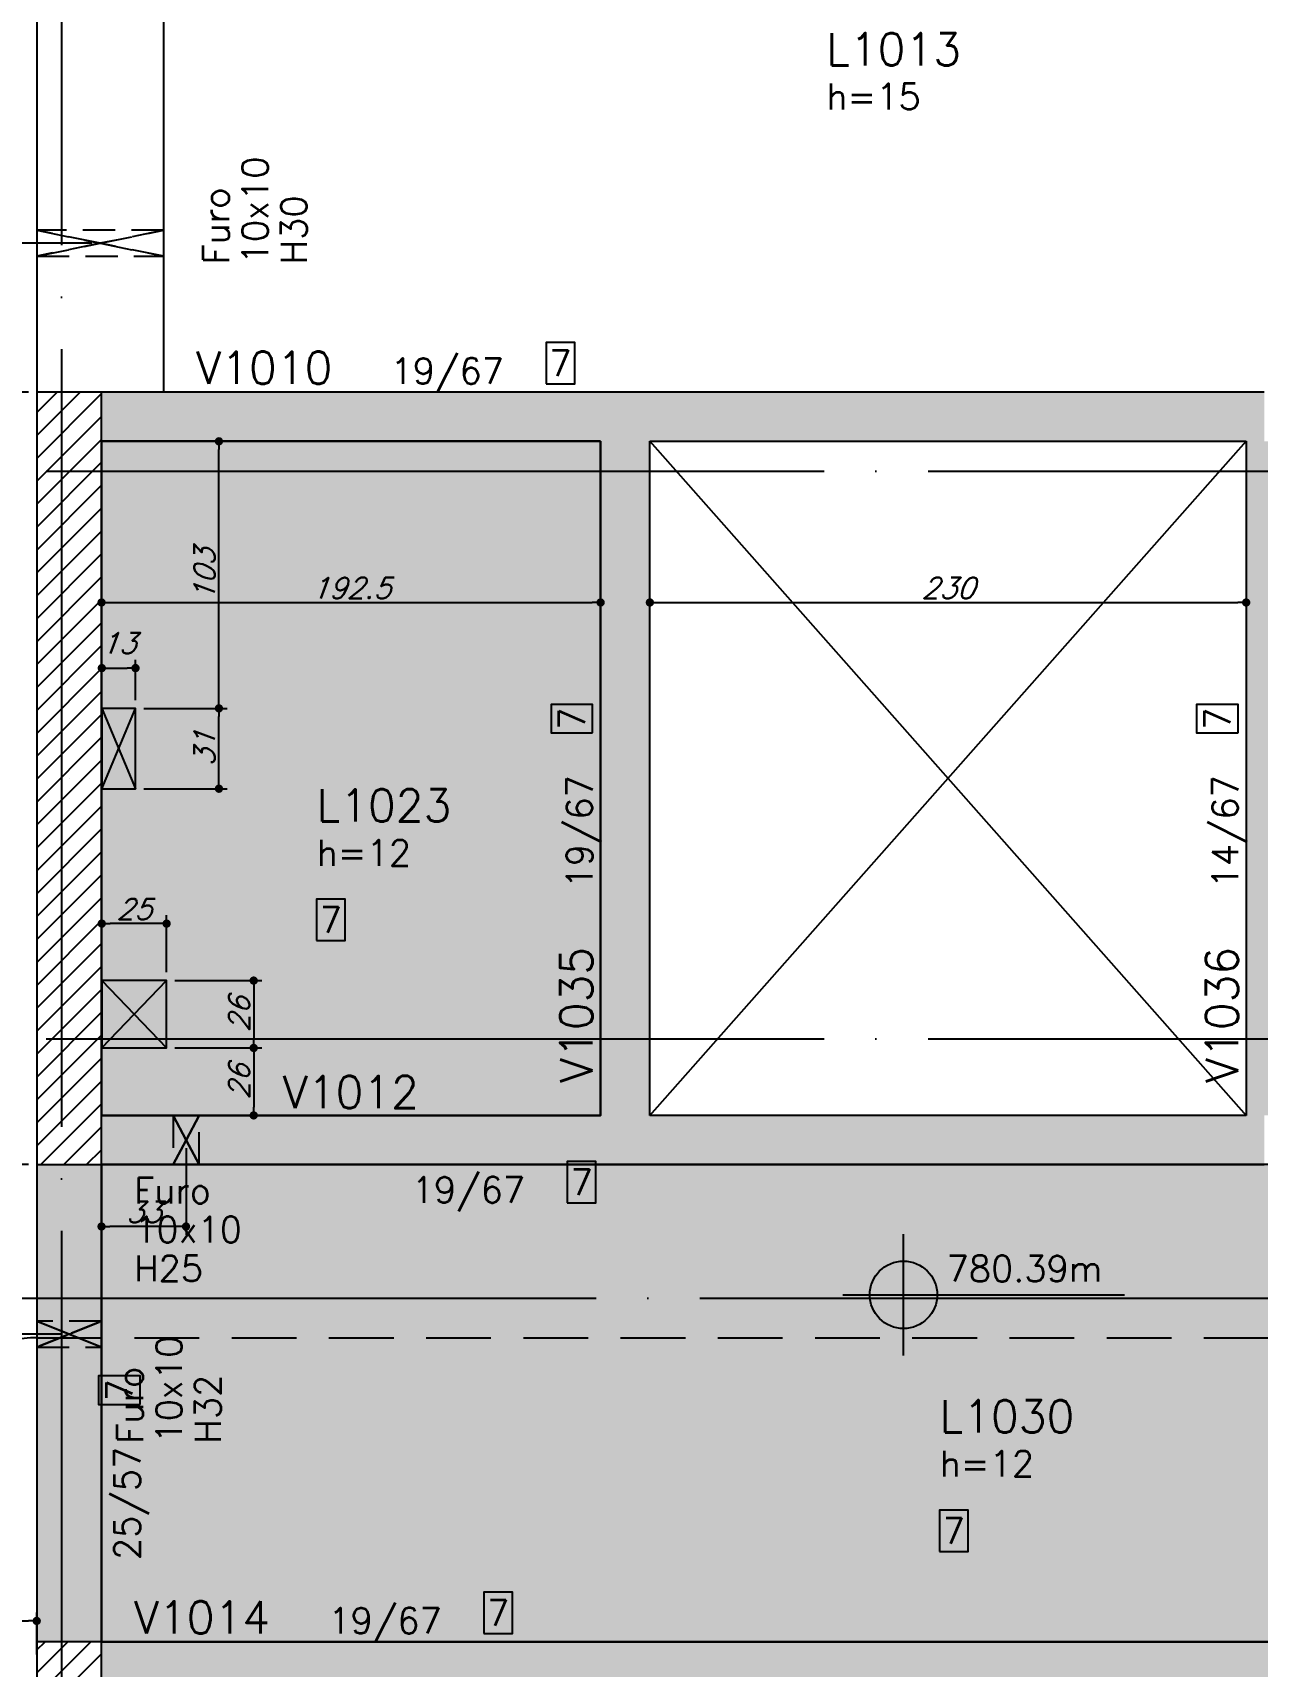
# Model space of a CAD drawing. Extents: x -4723 to 4922, y -2048 to 2452.
# Drawn here: x -1951 to -1479, y 413 to 1043 of the extents above; entities that cross this region are included whole.
import ezdxf
from ezdxf.enums import TextEntityAlignment as Align

# ---------------------------------------------------------------- set-up
doc = ezdxf.new("R2010")
doc.units = 0
doc.header["$LTSCALE"] = 50
doc.header["$MEASUREMENT"] = 0
for name, pattern in [('DASHED', [0.75, 0.5, -0.25]), ('EIXO', [6.8, 6, -0.4, 0, -0.4]), ('HIDDEN', [0.375, 0.25, -0.125])]:
    doc.linetypes.add(name, pattern=pattern)
doc.layers.get('0').update_dxf_attribs({"linetype": 'CONTINUOUS'})
doc.layers.get('DEFPOINTS').update_dxf_attribs({"linetype": 'CONTINUOUS'})
for name, color, linetype in [('242', 3, 'CONTINUOUS'), ('F-AUX-RED', 1, 'CONTINUOUS'), ('F-COTAS', 106, 'CONTINUOUS'), ('F-COTAS-FUROS', 50, 'CONTINUOUS'), ('F-EIXO', 12, 'EIXO'), ('F-FURO-PAREDE', 2, 'HIDDEN'), ('F-FURO-PAREDE-TEXTOS', 2, 'CONTINUOUS'), ('F-LAJES-DIM', 2, 'CONTINUOUS'), ('F-LAJES-NOME', 4, 'CONTINUOUS'), ('F-LAJES-R', 254, 'CONTINUOUS'), ('F-NÍVEL-PLANTA', 2, 'CONTINUOUS'), ('F-PILARES-HACH', 174, 'CONTINUOUS'), ('F-PILARES-S', 170, 'CONTINUOUS'), ('F-TEXTO', 6, 'CONTINUOUS'), ('F-VIGAS', 3, 'CONTINUOUS'), ('F-VIGAS-DIM', 2, 'CONTINUOUS'), ('F-VIGAS-NOME', 4, 'CONTINUOUS'), ('F-VÃO', 1, 'CONTINUOUS')]:
    doc.layers.add(name, color=color, linetype=linetype)
doc.layers.add('F-DESNIVEL-2', color=7, linetype='CONTINUOUS', true_color=0xffd1e8)
doc.styles.add('CP-TEXT-INCL', font='simplex.shx', dxfattribs={"oblique": 20})
doc.styles.add('MCP', font='simplex.shx')
doc.styles.add('ROMANS', font='simplex.shx')
doc.dimstyles.new('CP-COTAS-50', dxfattribs={"dimscale": 0.64, "dimtxt": 12.5, "dimasz": 5, "dimexe": 5, "dimexo": 5, "dimgap": 2.5, "dimtad": 1, "dimdec": 1, "dimdsep": 46, "dimtxsty": 'CP-TEXT-INCL', "dimblk1": 'DOT', "dimblk2": 'DOT', "dimsah": 1, "dimcen": 9, "dimclrd": 256, "dimclre": 256, "dimclrt": 256, "dimadec": 0, "dimazin": 0, "dimtfac": 1, "dimtdec": 1, "dimtmove": 2, "dimatfit": 3, "dimldrblk": 'DOT', "dimfxl": 0, "dimtolj": 1, "dimarcsym": 0})

# ---------------------------------------------------------------- blocks, each defined once
blk = doc.blocks.new('*U6')
at = {"layer": 'F-LAJES-DIM', "color": 1}
blk.add_lwpolyline([(0, 0), (11, 0), (11, 16), (0, 16)], close=True, dxfattribs=at)
at = {"layer": 'F-LAJES-DIM', "style": 'MCP'}
blk.add_attdef('DIM', text='', height=10, dxfattribs=at).set_placement((5.5, 8), align=Align.MIDDLE_CENTER)
blk = doc.blocks.new('*U9')
at = {"layer": 'F-VIGAS-DIM', "color": 1}
blk.add_lwpolyline([(0, 0), (11, 0), (11, 16), (0, 16)], close=True, dxfattribs=at)
at = {"layer": 'F-VIGAS-DIM', "style": 'MCP'}
blk.add_attdef('DIM', text='', height=10, dxfattribs=at).set_placement((5.5, 8), align=Align.MIDDLE_CENTER)
blk = doc.blocks.new('Nível - Planta')
at = {"layer": 'F-NÍVEL-PLANTA'}
h = blk.add_hatch(color=71, dxfattribs=at)
h.paths.add_polyline_path([(0, 0), (0, 0.26, 0.414214), (-0.26, 0)])
h.paths.add_polyline_path([(0.26, 0), (0, 0), (0, -0.26, 0.414214)])
for p, q in [((0, -0.469), (0, 0.469)), ((-0.469, 0), (1.704, 0))]:
    blk.add_line(p, q, dxfattribs=at)
blk.add_circle((0, 0), 0.26, dxfattribs=at)
at = {"layer": 'F-TEXTO', "color": 3, "style": 'MCP'}
blk.add_attdef('NÍVEL', (0.333, 0.102), '', height=0.2, dxfattribs=at)
blk = doc.blocks.new('*U47')
at = {"layer": 'F-EIXO'}
blk.add_line((0, 0), (7197, 0), dxfattribs=at)
at = {"layer": 'F-TEXTO', "style": 'ROMANS'}
blk.add_attdef('EIXO', text='', height=17.5, dxfattribs=at).set_placement((-28.2072, 0), align=Align.MIDDLE_CENTER)
blk = doc.blocks.new('*U48')
at = {"layer": 'F-EIXO'}
blk.add_line((0, 0), (7285, 0), dxfattribs=at)
at = {"layer": 'F-TEXTO', "style": 'ROMANS'}
blk.add_attdef('EIXO', text='', height=17.5, dxfattribs=at).set_placement((-28.2072, 0), align=Align.MIDDLE_CENTER)
blk = doc.blocks.new('*U51')
at = {"layer": 'F-EIXO'}
blk.add_line((0, 0), (7197, 0), dxfattribs=at)
at = {"layer": 'F-TEXTO', "style": 'ROMANS'}
blk.add_attdef('EIXO', text='', height=17.5, dxfattribs=at).set_placement((-28.2072, 0), align=Align.MIDDLE_CENTER)
blk = doc.blocks.new('*U60')
at = {"layer": 'F-EIXO'}
blk.add_line((0, 0), (0, -2755), dxfattribs=at)
at = {"layer": 'F-TEXTO', "style": 'ROMANS'}
blk.add_attdef('EIXO', text='', height=17.5, rotation=360, dxfattribs=at).set_placement((0, 28.2072), align=Align.MIDDLE_CENTER)
blk = doc.blocks.new('_DOT')
at = {"color": 0, "linetype": 'ByBlock'}
blk.add_line((-0.5, 0), (-1, 0), dxfattribs=at)
at = {"color": 0, "linetype": 'ByBlock', "const_width": 0.5}
blk.add_lwpolyline([(-0.25, 0, 1), (0.25, 0, 1)], format="xyb", close=True, dxfattribs=at)
blk = doc.blocks.new('*D233')
at = {"layer": 'DEFPOINTS', "color": 0, "linetype": 'Continuous', "transparency": 16777216}
for p in [(-1924.5, 823.33), (-1732, 823.33), (-1732, 823.33)]:
    blk.add_point(p, dxfattribs=at)
at = {"layer": 'F-COTAS', "linetype": 'Continuous', "lineweight": -2, "transparency": 16777216}
blk.add_line((-1921.3, 823.33), (-1735.2, 823.33), dxfattribs=at)
at = {"layer": 'F-COTAS', "linetype": 'Continuous', "lineweight": -2, "transparency": 16777216, "xscale": 3.2, "yscale": 3.2, "zscale": 3.2, "rotation": 180}
blk.add_blockref('_DOT', (-1924.5, 823.33), dxfattribs=at)
at = {"layer": 'F-COTAS', "linetype": 'Continuous', "lineweight": -2, "transparency": 16777216, "xscale": 3.2, "yscale": 3.2, "zscale": 3.2}
blk.add_blockref('_DOT', (-1732, 823.33), dxfattribs=at)
at = {"layer": 'F-COTAS', "linetype": 'Continuous', "transparency": 16777216, "insert": (-1828.25, 828.93), "char_height": 8, "attachment_point": 5, "style": 'CP-TEXT-INCL'}
blk.add_mtext('\\A1;192.5', dxfattribs=at)
blk = doc.blocks.new('*D234')
at = {"layer": 'DEFPOINTS', "color": 0, "linetype": 'Continuous', "transparency": 16777216}
for p in [(-1713, 823.33), (-1483, 823.33), (-1483, 823.33)]:
    blk.add_point(p, dxfattribs=at)
at = {"layer": 'F-COTAS', "linetype": 'Continuous', "lineweight": -2, "transparency": 16777216}
blk.add_line((-1709.8, 823.33), (-1486.2, 823.33), dxfattribs=at)
at = {"layer": 'F-COTAS', "linetype": 'Continuous', "lineweight": -2, "transparency": 16777216, "xscale": 3.2, "yscale": 3.2, "zscale": 3.2, "rotation": 180}
blk.add_blockref('_DOT', (-1713, 823.33), dxfattribs=at)
at = {"layer": 'F-COTAS', "linetype": 'Continuous', "lineweight": -2, "transparency": 16777216, "xscale": 3.2, "yscale": 3.2, "zscale": 3.2}
blk.add_blockref('_DOT', (-1483, 823.33), dxfattribs=at)
at = {"layer": 'F-COTAS', "linetype": 'Continuous', "transparency": 16777216, "insert": (-1598, 828.93), "char_height": 8, "attachment_point": 5, "style": 'CP-TEXT-INCL'}
blk.add_mtext('\\A1;230', dxfattribs=at)
blk = doc.blocks.new('*U384')
at = {"layer": 'F-VÃO'}
for p, q in [((0, 0), (25, 26)), ((0, 26), (25, 0))]:
    blk.add_line(p, q, dxfattribs=at)
at = {"layer": 'F-VÃO', "color": 3}
blk.add_lwpolyline([(0, 0), (25, 0), (25, 26), (0, 26)], close=True, dxfattribs=at)
blk = doc.blocks.new('*U381')
at = {"layer": 'F-VÃO'}
for p, q in [((0, 0), (13, 31)), ((0, 31), (13, 0))]:
    blk.add_line(p, q, dxfattribs=at)
at = {"layer": 'F-VÃO', "color": 3}
blk.add_lwpolyline([(0, 0), (13, 0), (13, 31), (0, 31)], close=True, dxfattribs=at)
blk = doc.blocks.new('*D387')
at = {"layer": 'DEFPOINTS', "color": 0, "linetype": 'Continuous', "transparency": 16777216}
for p in [(-1924.4, 699.47), (-1924.4, 677.5), (-1899.4, 677.5)]:
    blk.add_point(p, dxfattribs=at)
at = {"layer": 'F-COTAS-FUROS', "linetype": 'Continuous', "lineweight": -2, "transparency": 16777216}
for p, q in [((-1924.4, 680.7), (-1924.4, 702.67)), ((-1902.6, 699.47), (-1921.2, 699.47)), ((-1899.4, 680.7), (-1899.4, 702.67))]:
    blk.add_line(p, q, dxfattribs=at)
at = {"layer": 'F-COTAS-FUROS', "linetype": 'Continuous', "lineweight": -2, "transparency": 16777216, "xscale": 3.2, "yscale": 3.2, "zscale": 3.2, "rotation": 180}
blk.add_blockref('_DOT', (-1924.4, 699.47), dxfattribs=at)
at = {"layer": 'F-COTAS-FUROS', "linetype": 'Continuous', "lineweight": -2, "transparency": 16777216, "xscale": 3.2, "yscale": 3.2, "zscale": 3.2}
blk.add_blockref('_DOT', (-1899.4, 699.47), dxfattribs=at)
at = {"layer": 'F-COTAS-FUROS', "linetype": 'Continuous', "transparency": 16777216, "insert": (-1911.9, 705.07), "char_height": 8, "attachment_point": 5, "style": 'CP-TEXT-INCL'}
blk.add_mtext('\\A1;25', dxfattribs=at)
blk = doc.blocks.new('*D388')
at = {"layer": 'DEFPOINTS', "color": 0, "linetype": 'Continuous', "transparency": 16777216}
for p in [(-1911.4, 798.03), (-1924.4, 782.5), (-1911.4, 782.5)]:
    blk.add_point(p, dxfattribs=at)
at = {"layer": 'F-COTAS-FUROS', "linetype": 'Continuous', "lineweight": -2, "transparency": 16777216}
for p, q in [((-1924.4, 785.7), (-1924.4, 801.23)), ((-1911.4, 785.7), (-1911.4, 801.23)), ((-1921.2, 798.03), (-1914.6, 798.03))]:
    blk.add_line(p, q, dxfattribs=at)
at = {"layer": 'F-COTAS-FUROS', "linetype": 'Continuous', "lineweight": -2, "transparency": 16777216, "xscale": 3.2, "yscale": 3.2, "zscale": 3.2, "rotation": 180}
blk.add_blockref('_DOT', (-1924.4, 798.03), dxfattribs=at)
at = {"layer": 'F-COTAS-FUROS', "linetype": 'Continuous', "lineweight": -2, "transparency": 16777216, "xscale": 3.2, "yscale": 3.2, "zscale": 3.2}
blk.add_blockref('_DOT', (-1911.4, 798.03), dxfattribs=at)
at = {"layer": 'F-COTAS-FUROS', "linetype": 'Continuous', "transparency": 16777216, "insert": (-1917.9, 807.63), "char_height": 8, "attachment_point": 5, "style": 'CP-TEXT-INCL'}
blk.add_mtext('\\A1;13', dxfattribs=at)
blk = doc.blocks.new('*D389')
at = {"layer": 'DEFPOINTS', "color": 0, "linetype": 'Continuous', "transparency": 16777216}
for p in [(-1911.4, 782.5), (-1879.23, 782.5), (-1911.4, 751.5)]:
    blk.add_point(p, dxfattribs=at)
at = {"layer": 'F-COTAS-FUROS', "linetype": 'Continuous', "lineweight": -2, "transparency": 16777216}
for p, q in [((-1908.2, 782.5), (-1876.03, 782.5)), ((-1879.23, 754.7), (-1879.23, 779.3)), ((-1908.2, 751.5), (-1876.03, 751.5))]:
    blk.add_line(p, q, dxfattribs=at)
at = {"layer": 'F-COTAS-FUROS', "linetype": 'Continuous', "lineweight": -2, "transparency": 16777216, "xscale": 3.2, "yscale": 3.2, "zscale": 3.2}
for p, rotation in [((-1879.23, 782.5), 90), ((-1879.23, 751.5), 270)]:
    blk.add_blockref('_DOT', p, dxfattribs=dict(at, rotation=rotation))
at = {"layer": 'F-COTAS-FUROS', "linetype": 'Continuous', "transparency": 16777216, "insert": (-1884.83, 767), "char_height": 8, "attachment_point": 5, "rotation": 90, "style": 'CP-TEXT-INCL'}
blk.add_mtext('\\A1;31', dxfattribs=at)
blk = doc.blocks.new('*D390')
at = {"layer": 'DEFPOINTS', "color": 0, "linetype": 'Continuous', "transparency": 16777216}
for p in [(-1879.23, 885.5), (-1879.23, 885.5), (-1911.4, 782.5)]:
    blk.add_point(p, dxfattribs=at)
at = {"layer": 'F-COTAS-FUROS', "linetype": 'Continuous', "lineweight": -2, "transparency": 16777216}
for p, q in [((-1879.23, 785.7), (-1879.23, 882.3)), ((-1908.2, 782.5), (-1876.03, 782.5))]:
    blk.add_line(p, q, dxfattribs=at)
at = {"layer": 'F-COTAS-FUROS', "linetype": 'Continuous', "lineweight": -2, "transparency": 16777216, "xscale": 3.2, "yscale": 3.2, "zscale": 3.2}
for p, rotation in [((-1879.23, 885.5), 90), ((-1879.23, 782.5), 270)]:
    blk.add_blockref('_DOT', p, dxfattribs=dict(at, rotation=rotation))
at = {"layer": 'F-COTAS-FUROS', "linetype": 'Continuous', "transparency": 16777216, "insert": (-1884.83, 834), "char_height": 8, "attachment_point": 5, "rotation": 90, "style": 'CP-TEXT-INCL'}
blk.add_mtext('\\A1;103', dxfattribs=at)
blk = doc.blocks.new('*D391')
at = {"layer": 'DEFPOINTS', "color": 0, "linetype": 'Continuous', "transparency": 16777216}
for p in [(-1899.4, 651.5), (-1887.23, 625.5), (-1865.81, 625.5)]:
    blk.add_point(p, dxfattribs=at)
at = {"layer": 'F-COTAS-FUROS', "linetype": 'Continuous', "lineweight": -2, "transparency": 16777216}
for p, q in [((-1896.2, 651.5), (-1862.61, 651.5)), ((-1865.81, 648.3), (-1865.81, 628.7)), ((-1884.03, 625.5), (-1862.61, 625.5))]:
    blk.add_line(p, q, dxfattribs=at)
at = {"layer": 'F-COTAS-FUROS', "linetype": 'Continuous', "lineweight": -2, "transparency": 16777216, "xscale": 3.2, "yscale": 3.2, "zscale": 3.2}
for p, rotation in [((-1865.81, 651.5), 90), ((-1865.81, 625.5), 270)]:
    blk.add_blockref('_DOT', p, dxfattribs=dict(at, rotation=rotation))
at = {"layer": 'F-COTAS-FUROS', "linetype": 'Continuous', "transparency": 16777216, "insert": (-1871.41, 638.5), "char_height": 8, "attachment_point": 5, "rotation": 90, "style": 'CP-TEXT-INCL'}
blk.add_mtext('\\A1;26', dxfattribs=at)
blk = doc.blocks.new('*D392')
at = {"layer": 'DEFPOINTS', "color": 0, "linetype": 'Continuous', "transparency": 16777216}
for p in [(-1899.4, 677.5), (-1899.4, 651.5), (-1865.81, 651.5)]:
    blk.add_point(p, dxfattribs=at)
at = {"layer": 'F-COTAS-FUROS', "linetype": 'Continuous', "lineweight": -2, "transparency": 16777216}
for p, q in [((-1896.2, 677.5), (-1862.61, 677.5)), ((-1865.81, 674.3), (-1865.81, 654.7)), ((-1896.2, 651.5), (-1862.61, 651.5))]:
    blk.add_line(p, q, dxfattribs=at)
at = {"layer": 'F-COTAS-FUROS', "linetype": 'Continuous', "lineweight": -2, "transparency": 16777216, "xscale": 3.2, "yscale": 3.2, "zscale": 3.2}
for p, rotation in [((-1865.81, 677.5), 90), ((-1865.81, 651.5), 270)]:
    blk.add_blockref('_DOT', p, dxfattribs=dict(at, rotation=rotation))
at = {"layer": 'F-COTAS-FUROS', "linetype": 'Continuous', "transparency": 16777216, "insert": (-1871.41, 664.5), "char_height": 8, "attachment_point": 5, "rotation": 90, "style": 'CP-TEXT-INCL'}
blk.add_mtext('\\A1;26', dxfattribs=at)
blk = doc.blocks.new('*D492')
at = {"layer": 'DEFPOINTS', "color": 0, "linetype": 'Continuous', "transparency": 16777216}
for p in [(-1949.5, 430.51), (-1949.5, 414.41), (-1990.91, 360)]:
    blk.add_point(p, dxfattribs=at)
at = {"layer": 'F-COTAS-FUROS', "linetype": 'Continuous', "lineweight": -2, "transparency": 16777216}
for p, q in [((-1990.91, 363.2), (-1990.91, 433.71)), ((-1987.71, 430.51), (-1952.7, 430.51)), ((-1949.5, 417.61), (-1949.5, 433.71))]:
    blk.add_line(p, q, dxfattribs=at)
at = {"layer": 'F-COTAS-FUROS', "linetype": 'Continuous', "lineweight": -2, "transparency": 16777216, "xscale": 3.2, "yscale": 3.2, "zscale": 3.2, "rotation": 180}
blk.add_blockref('_DOT', (-1990.91, 430.51), dxfattribs=at)
at = {"layer": 'F-COTAS-FUROS', "linetype": 'Continuous', "lineweight": -2, "transparency": 16777216, "xscale": 3.2, "yscale": 3.2, "zscale": 3.2}
blk.add_blockref('_DOT', (-1949.5, 430.51), dxfattribs=at)
at = {"layer": 'F-COTAS-FUROS', "linetype": 'Continuous', "transparency": 16777216, "insert": (-1970.2, 436.11), "char_height": 8, "attachment_point": 5, "style": 'CP-TEXT-INCL'}
blk.add_mtext('\\A1;41', dxfattribs=at)
blk = doc.blocks.new('*D494')
at = {"layer": 'DEFPOINTS', "color": 0, "linetype": 'Continuous', "transparency": 16777216}
for p in [(-1980.39, 961.88), (-1925, 961.88), (-1949.5, 904.5)]:
    blk.add_point(p, dxfattribs=at)
at = {"layer": 'F-COTAS-FUROS', "linetype": 'Continuous', "lineweight": -2, "transparency": 16777216}
for p, q in [((-1928.2, 961.88), (-1983.59, 961.88)), ((-1980.39, 907.7), (-1980.39, 958.68)), ((-1952.7, 904.5), (-1983.59, 904.5))]:
    blk.add_line(p, q, dxfattribs=at)
at = {"layer": 'F-COTAS-FUROS', "linetype": 'Continuous', "lineweight": -2, "transparency": 16777216, "xscale": 3.2, "yscale": 3.2, "zscale": 3.2}
for p, rotation in [((-1980.39, 961.88), 90), ((-1980.39, 904.5), 270)]:
    blk.add_blockref('_DOT', p, dxfattribs=dict(at, rotation=rotation))
at = {"layer": 'F-COTAS-FUROS', "linetype": 'Continuous', "transparency": 16777216, "insert": (-1985.99, 933.19), "char_height": 8, "attachment_point": 5, "rotation": 90, "style": 'CP-TEXT-INCL'}
blk.add_mtext('\\A1;57', dxfattribs=at)
blk = doc.blocks.new('*D501')
at = {"layer": 'DEFPOINTS', "color": 0, "linetype": 'Continuous', "transparency": 16777216}
for p in [(-1980.39, 606.5), (-1949.5, 606.5), (-1937, 541.13)]:
    blk.add_point(p, dxfattribs=at)
at = {"layer": 'F-COTAS-FUROS', "linetype": 'Continuous', "lineweight": -2, "transparency": 16777216}
for p, q in [((-1952.7, 606.5), (-1983.59, 606.5)), ((-1980.39, 544.33), (-1980.39, 603.3)), ((-1940.2, 541.13), (-1983.59, 541.13))]:
    blk.add_line(p, q, dxfattribs=at)
at = {"layer": 'F-COTAS-FUROS', "linetype": 'Continuous', "lineweight": -2, "transparency": 16777216, "xscale": 3.2, "yscale": 3.2, "zscale": 3.2}
for p, rotation in [((-1980.39, 606.5), 90), ((-1980.39, 541.13), 270)]:
    blk.add_blockref('_DOT', p, dxfattribs=dict(at, rotation=rotation))
at = {"layer": 'F-COTAS-FUROS', "linetype": 'Continuous', "transparency": 16777216, "insert": (-1985.99, 573.81), "char_height": 8, "attachment_point": 5, "rotation": 90, "style": 'CP-TEXT-INCL'}
blk.add_mtext('\\A1;65', dxfattribs=at)
blk = doc.blocks.new('*D502')
at = {"layer": 'DEFPOINTS', "color": 0, "linetype": 'Continuous', "transparency": 16777216}
for p in [(-1891.91, 616), (-1924.5, 600.05), (-1924.5, 582.64)]:
    blk.add_point(p, dxfattribs=at)
at = {"layer": 'F-COTAS-FUROS', "linetype": 'Continuous', "lineweight": -2, "transparency": 16777216}
for p, q in [((-1891.91, 612.8), (-1891.91, 579.44)), ((-1924.5, 596.85), (-1924.5, 579.44)), ((-1895.11, 582.64), (-1921.3, 582.64))]:
    blk.add_line(p, q, dxfattribs=at)
at = {"layer": 'F-COTAS-FUROS', "linetype": 'Continuous', "lineweight": -2, "transparency": 16777216, "xscale": 3.2, "yscale": 3.2, "zscale": 3.2, "rotation": 180}
blk.add_blockref('_DOT', (-1924.5, 582.64), dxfattribs=at)
at = {"layer": 'F-COTAS-FUROS', "linetype": 'Continuous', "lineweight": -2, "transparency": 16777216, "xscale": 3.2, "yscale": 3.2, "zscale": 3.2}
blk.add_blockref('_DOT', (-1891.91, 582.64), dxfattribs=at)
at = {"layer": 'F-COTAS-FUROS', "linetype": 'Continuous', "transparency": 16777216, "insert": (-1908.2, 588.24), "char_height": 8, "attachment_point": 5, "style": 'CP-TEXT-INCL'}
blk.add_mtext('\\A1;33', dxfattribs=at)

msp = doc.modelspace()

# ---------------------------------------------------------------- hatches: boundary and pattern name
at = {"layer": 'F-PILARES-HACH', "linetype": 'Continuous'}
h = msp.add_hatch(dxfattribs=at)
h.set_pattern_fill('ANSI31', color=256, scale=50, style=0)
h.paths.add_polyline_path([(-1949.5, 606.5), (-1924.5, 606.5), (-1924.5, 904.5), (-1949.5, 904.5)], flags=16)
h = msp.add_hatch(dxfattribs=at)
h.set_pattern_fill('ANSI31', color=256, scale=50, style=0)
h.paths.add_polyline_path([(-1949.5, 127), (-1924.5, 127), (-1924.5, 422.5), (-1949.5, 422.5)], flags=16)

# ---------------------------------------------------------------- linework, layer by layer
at = {"layer": '242', "linetype": 'Continuous'}
msp.add_line((-1937, 755.5), (-1937, 755.5), dxfattribs=at)
at = {"layer": 'F-AUX-RED', "color": 4, "linetype": 'DASHED'}
msp.add_lwpolyline([(-1949.29405, 539.75794), (-1135.67345, 539.75794, -0.414213562), (-1085.67345, 489.75794), (-1085.67345, 95.46929, -0.414213562), (-1135.67345, 45.46929), (-1949.29405, 45.46929, -0.414213562), (-1999.29405, 95.46929), (-1999.29405, 489.75794, -0.414213562)], format="xyb", close=True, dxfattribs=at)
at = {"layer": 'F-DESNIVEL-2', "linetype": 'Continuous'}
for points in [[(-1722.5, 885.5), (-1722.5, 904.5), (-1924.4, 904.5)], [(-1722.5, 885.5), (-1924.4, 904.5), (-1924.4, 885.5)], [(-1722.5, 885.5), (-1476, 885.5), (-1476, 904.5)], [(-1722.5, 885.5), (-1476, 904.5), (-1722.5, 904.5)], [(-1722.5, 885.5), (-1722.5, 904.5), (-1722.5, 885.5)], [(-1732, 885.5), (-1924.5, 885.5), (-1924.5, 625.5)], [(-1732, 885.5), (-1924.5, 625.5), (-1732, 885.5)], [(-1732, 885.5), (-1924.5, 625.5), (-1732, 625.5)], [(-1722.5, 885.5), (-1924.4, 885.5), (-1722.5, 885.5)], [(-1713, 625.5), (-1713, 885.5), (-1732, 885.5)], [(-1713, 625.5), (-1732, 885.5), (-1732, 625.5)], [(-1732, 885.5), (-1732, 625.5), (-1732, 885.5)], [(-1469, 625.5), (-1469, 885.5), (-1483, 885.5)], [(-1469, 625.5), (-1483, 885.5), (-1483, 625.5)], [(-1722.5, 606.5), (-1722.5, 625.5), (-1924.4, 625.5)], [(-1722.5, 606.5), (-1924.4, 625.5), (-1924.4, 606.5)], [(-1713, 625.5), (-1732, 625.5), (-1713, 625.5)], [(-1722.5, 606.5), (-1476, 606.5), (-1476, 625.5)], [(-1722.5, 606.5), (-1476, 625.5), (-1722.5, 625.5)], [(-1722.5, 606.5), (-1722.5, 625.5), (-1722.5, 606.5)], [(-1469, 625.5), (-1483, 625.5), (-1469, 625.5)], [(-1949.5, 422.6), (-1924.5, 422.6), (-1924.5, 606.4)], [(-1949.5, 422.6), (-1924.5, 606.4), (-1949.5, 606.4)], [(-1949.5, 422.6), (-1949.5, 606.4), (-1949.5, 422.6)], [(-1924.5, 606.5), (-1924.5, 422.5), (-1308.5, 422.5)], [(-1924.5, 606.5), (-1308.5, 422.5), (-1924.5, 606.5)], [(-1924.5, 606.5), (-1308.5, 422.5), (-1239, 422.5)], [(-1924.5, 606.5), (-1239, 422.5), (-1924.5, 606.5)], [(-1924.5, 606.5), (-1239, 422.5), (-1239, 484)], [(-1924.5, 606.5), (-1239, 484), (-1924.5, 606.5)], [(-1924.5, 606.5), (-1239, 484), (-1239, 606.5)], [(-1924.5, 606.5), (-1239, 606.5), (-1924.5, 606.5)], [(-1722.5, 606.5), (-1924.4, 606.5), (-1722.5, 606.5)], [(-1308.5, 403.5), (-1308.5, 422.5), (-1924.4, 422.5)], [(-1308.5, 403.5), (-1924.4, 422.5), (-1924.4, 403.5)]]:
    msp.add_solid(points, dxfattribs=at)
at = {"layer": 'F-FURO-PAREDE'}
for points in [[(-1925, 961.87972), (-1900.5, 956.87972), (-1900.5, 966.87972), (-1925, 961.87972), (-1900.5, 966.87972), (-1949.5, 966.87972), (-1925, 961.87972), (-1949.5, 966.87972), (-1949.5, 956.87972), (-1925, 961.87972), (-1949.5, 956.87972), (-1900.5, 956.87972), (-1925, 961.87972)], [(-1891.90575, 616), (-1896.90575, 606.5), (-1886.90575, 606.5), (-1891.90575, 616), (-1886.90575, 606.5), (-1886.90575, 625.5), (-1891.90575, 616), (-1886.90575, 625.5), (-1896.90575, 625.5), (-1891.90575, 616), (-1896.90575, 625.5), (-1896.90575, 606.5), (-1891.90575, 616)], [(-1937, 541.12598), (-1924.5, 536.12598), (-1924.5, 546.12598), (-1937, 541.12598), (-1924.5, 546.12598), (-1949.5, 546.12598), (-1937, 541.12598), (-1949.5, 546.12598), (-1949.5, 536.12598), (-1937, 541.12598), (-1949.5, 536.12598), (-1924.5, 536.12598), (-1937, 541.12598)]]:
    msp.add_lwpolyline(points, dxfattribs=at)
at = {"layer": 'F-LAJES-R', "linetype": 'Continuous'}
for points in [[(-1732, 885.5), (-1924.5, 885.5), (-1924.5, 625.5), (-1732, 625.5), (-1732, 885.5)], [(-1924.5, 606.5), (-1924.5, 422.5), (-1308.5, 422.5), (-1239, 422.5), (-1239, 484), (-1239, 606.5), (-1476, 606.5), (-1722.5, 606.5), (-1924.5, 606.5)]]:
    msp.add_lwpolyline(points, dxfattribs=at)
at = {"layer": 'F-PILARES-S', "linetype": 'Continuous'}
for points in [[(-1949.5, 606.5), (-1924.5, 606.5), (-1924.5, 904.5), (-1949.5, 904.5), (-1949.5, 606.5)], [(-1949.5, 127), (-1924.5, 127), (-1924.5, 422.5), (-1949.5, 422.5), (-1949.5, 127)]]:
    msp.add_lwpolyline(points, dxfattribs=at)
at = {"layer": 'F-VIGAS'}
for points in [[(-1900.5, 904.5), (-1900.5, 1361.98633)], [(-1949.5, 1326.38967), (-1949.5, 904.5)], [(-1900.5, 904.5), (-1924.5, 904.5)], [(-1722.5, 904.5), (-1900.5, 904.5)], [(-1476, 904.5), (-1722.5, 904.5)], [(-1924.5, 885.5), (-1732, 885.5)], [(-1732, 885.5), (-1732, 625.5)], [(-1713, 885.5), (-1483, 885.5)], [(-1713, 625.5), (-1713, 885.5)], [(-1483, 885.5), (-1483, 625.5)], [(-1732, 625.5), (-1924.5, 625.5)], [(-1483, 625.5), (-1713, 625.5)], [(-1949.5, 606.5), (-1949.5, 422.5)], [(-1924.5, 422.5), (-1924.5, 606.5)], [(-1924.5, 606.5), (-1722.5, 606.5)], [(-1722.5, 606.5), (-1476, 606.5)], [(-1308.5, 422.5), (-1924.5, 422.5)]]:
    msp.add_lwpolyline(points, dxfattribs=at)
at = {"layer": 'F-VÃO'}
for p, q in [((-1713, 625.5), (-1483, 885.5)), ((-1713, 885.5), (-1483, 625.5))]:
    msp.add_line(p, q, dxfattribs=at)

# ---------------------------------------------------------------- block references
at = {"layer": 'F-EIXO', "linetype": 'Continuous'}
for name, p in [('*U60', (-1940, 1941.3568)), ('*U51', (-3646.3202, 874)), ('*U47', (-3646.3202, 655)), ('*U48', (-3734.2742, 555))]:
    msp.add_blockref(name, p, dxfattribs=at)
at = {"layer": 'F-LAJES-DIM', "linetype": 'Continuous'}
for p in [(-1841.548, 692.9003), (-1601.2592, 457.2621)]:
    msp.add_blockref('*U6', p, dxfattribs=at).add_auto_attribs({'DIM': '7'})
at = {"layer": 'F-NÍVEL-PLANTA', "linetype": 'Continuous', "xscale": 50, "yscale": 50, "zscale": 50}
msp.add_blockref('Nível - Planta', (-1615.1811, 556.295), dxfattribs=at).add_auto_attribs({'NÍVEL': '780.39m'})
at = {"layer": 'F-VIGAS-DIM', "linetype": 'Continuous'}
for p in [(-1753, 907.625), (-1744.85168, 591.77125), (-1777, 425.625)]:
    msp.add_blockref('*U9', p, dxfattribs=at).add_auto_attribs({'DIM': '7'})
at = {"layer": 'F-VIGAS-DIM', "linetype": 'Continuous', "rotation": 90}
for p in [(-1735.125, 773), (-1486.125, 773), (-1909.625, 514)]:
    msp.add_blockref('*U9', p, dxfattribs=at).add_auto_attribs({'DIM': '7'})
at = {"layer": 'F-VÃO', "linetype": 'Continuous'}
for name, p in [('*U381', (-1924.4, 751.5)), ('*U384', (-1924.4, 651.5))]:
    msp.add_blockref(name, p, dxfattribs=at)

# ---------------------------------------------------------------- texts
at = {"layer": 'F-FURO-PAREDE-TEXTOS', "linetype": 'Continuous', "style": 'MCP'}
for s, p in [('10x10', (-1860.29037, 953.76384)), ('Furo', (-1875.29037, 953.76384)), ('H30', (-1845.29037, 953.76384)), ('10x10', (-1893.49123, 498.96255)), ('Furo', (-1908.49123, 498.96255)), ('H32', (-1878.49123, 498.96255))]:
    msp.add_text(s, height=10, rotation=90, dxfattribs=at).set_placement(p)
for s, p in [('Furo', (-1911.90575, 591.5)), ('10x10', (-1911.90575, 576.5)), ('H25', (-1911.90575, 561.5))]:
    msp.add_text(s, height=10, dxfattribs=at).set_placement(p)
at = {"layer": 'F-LAJES-DIM', "linetype": 'Continuous', "style": 'MCP'}
for s, p in [('h=15', (-1644.95201, 1013.46064)), ('h=12', (-1841.54805, 721.80025)), ('h=12', (-1601.25916, 486.16211))]:
    msp.add_text(s, height=10, dxfattribs=at).set_placement(p)
at = {"layer": 'F-LAJES-NOME', "linetype": 'Continuous', "style": 'MCP'}
for s, p in [('L1013', (-1644.95201, 1030.46064)), ('L1023', (-1841.54805, 738.80025)), ('L1030', (-1601.25916, 503.16211))]:
    msp.add_text(s, height=12.5, dxfattribs=at).set_placement(p)
at = {"layer": 'F-VIGAS-DIM', "linetype": 'Continuous', "style": 'MCP'}
for p in [(-1813, 907.625), (-1804.85168, 591.77125), (-1837, 425.625)]:
    msp.add_text('19/67', height=10, dxfattribs=at).set_placement(p)
for s, p in [('19/67', (-1735.125, 713)), ('14/67', (-1486.125, 713)), ('25/57', (-1909.625, 454))]:
    msp.add_text(s, height=10, rotation=90, dxfattribs=at).set_placement(p)
at = {"layer": 'F-VIGAS-NOME', "linetype": 'Continuous', "style": 'MCP'}
for s, p in [('V1010', (-1888, 907.625)), ('V1012', (-1854.60633, 628.23085)), ('V1014', (-1912, 425.625))]:
    msp.add_text(s, height=12.5, dxfattribs=at).set_placement(p)
for s, p in [('V1035', (-1735.125, 638)), ('V1036', (-1486.125, 638))]:
    msp.add_text(s, height=12.5, rotation=90, dxfattribs=at).set_placement(p)

# ---------------------------------------------------------------- dimensions: what is measured, and where the dimension line sits
at = {"layer": 'F-COTAS', "linetype": 'Continuous'}
for base, p1, p2, picture, middle in [((-1732, 823.33097), (-1924.5, 823.33097), (-1732, 823.33097), '*D233', (-1828.25, 828.93097)), ((-1483, 823.33097), (-1713, 823.33097), (-1483, 823.33097), '*D234', (-1598, 828.93097))]:
    dim = msp.add_linear_dim(base=base, p1=p1, p2=p2, angle=180, dimstyle='CP-COTAS-50', dxfattribs=at)
    dim.commit()
    dim.dimension.update_dxf_attribs({"geometry": picture, "text_midpoint": middle})
at = {"layer": 'F-COTAS-FUROS', "linetype": 'Continuous'}
for base, p1, p2, picture, middle in [((-1980.3868, 961.87972), (-1949.5, 904.5), (-1925, 961.87972), '*D494', (-1985.9868, 933.18986)), ((-1879.23224, 885.5), (-1911.4, 782.5), (-1879.23224, 885.5), '*D390', (-1884.83224, 834)), ((-1879.23224, 782.5), (-1911.4, 751.5), (-1911.4, 782.5), '*D389', (-1884.83224, 767)), ((-1865.80987, 651.5), (-1899.4, 677.5), (-1899.4, 651.5), '*D392', (-1871.40987, 664.5)), ((-1865.80987, 625.5), (-1899.4, 651.5), (-1887.23412, 625.5), '*D391', (-1871.40987, 638.5)), ((-1980.3868, 606.5), (-1937, 541.12598), (-1949.5, 606.5), '*D501', (-1985.9868, 573.81299))]:
    dim = msp.add_linear_dim(base=base, p1=p1, p2=p2, angle=90, dimstyle='CP-COTAS-50', override={"dimdec": 0, "dimfxl": 7.5}, dxfattribs=at)
    dim.commit()
    dim.dimension.update_dxf_attribs({"geometry": picture, "text_midpoint": middle})
for base, p1, p2, picture, middle in [((-1911.4, 798.03004), (-1924.4, 782.5), (-1911.4, 782.5), '*D388', (-1917.9, 807.63004)), ((-1924.4, 699.46946), (-1899.4, 677.5), (-1924.4, 677.5), '*D387', (-1911.9, 705.06946)), ((-1924.5, 582.6358), (-1891.90575, 616), (-1924.5, 600.04526), '*D502', (-1908.20288, 588.2358)), ((-1949.5, 430.51088), (-1990.90976, 360), (-1949.5, 414.41206), '*D492', (-1970.20488, 436.11088))]:
    dim = msp.add_linear_dim(base=base, p1=p1, p2=p2, dimstyle='CP-COTAS-50', override={"dimdec": 0, "dimfxl": 7.5}, dxfattribs=at)
    dim.commit()
    dim.dimension.update_dxf_attribs({"geometry": picture, "text_midpoint": middle})

doc.saveas('drawing.dxf')
